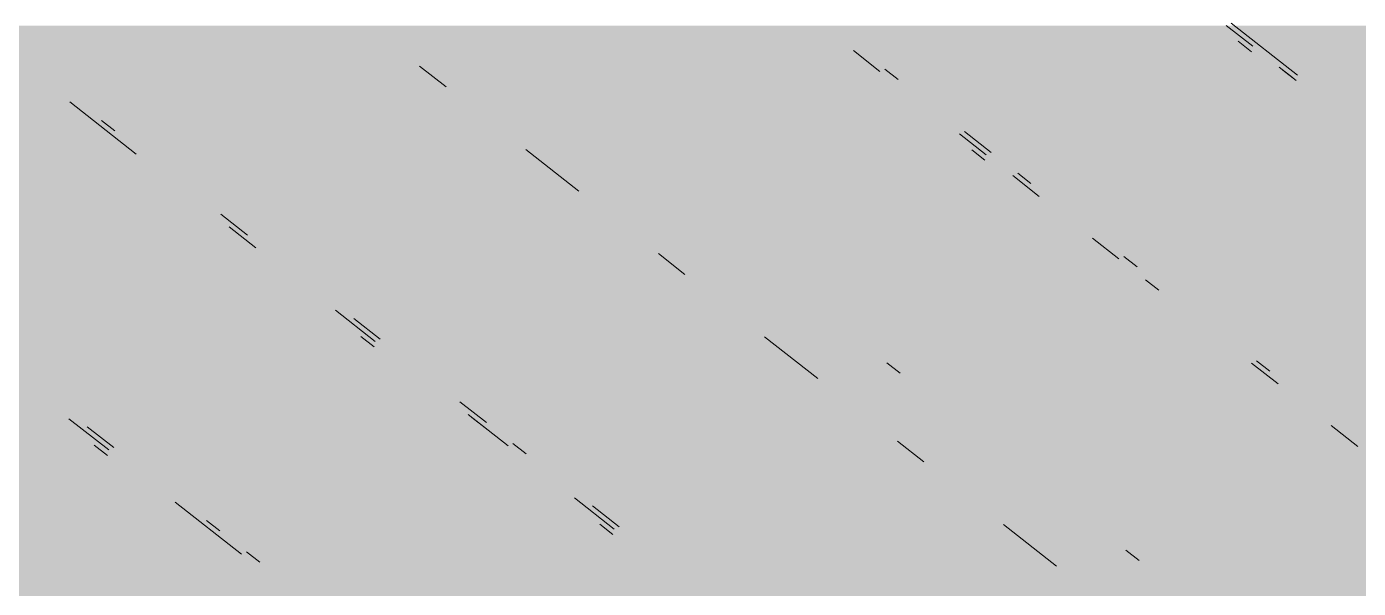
# Paper-space layout '03 3D Building and Roof' of a CAD drawing. Header units: millimetres. Extents: x 5 to 415, y 5 to 292.
# Drawn here: x 285.077 to 288.421, y 75.61 to 77.021 of the extents above; entities that cross this region are included whole.
import ezdxf

# ---------------------------------------------------------------- set-up
doc = ezdxf.new("R2010")
doc.units = ezdxf.units.MM
doc.layers.add('EXISTING', color=7, linetype='Continuous')
doc.layers.add('IMAGES', color=7, linetype='Continuous')

# ---------------------------------------------------------------- blocks, each defined once
blk = doc.blocks.new('SHEET_03')
at = {"layer": 'EXISTING', "color": 250, "lineweight": 9}
for p, q in [((288.0887, 77.0237), (288.1554, 76.9714)), ((288.2678, 76.8988), (288.1012, 77.0296)), ((288.1523, 76.9577), (288.119, 76.9839)), ((287.1531, 76.9607), (287.2197, 76.9084)), ((286.0636, 76.9217), (286.1302, 76.8694)), ((287.2655, 76.8881), (287.2322, 76.9142)), ((288.222, 76.9191), (288.2553, 76.8929)), ((288.2648, 76.8851), (288.2314, 76.9113)), ((285.186, 76.8315), (285.3526, 76.7007)), ((285.2985, 76.7589), (285.2651, 76.785)), ((287.4197, 76.7514), (287.4863, 76.6991)), ((287.4988, 76.705), (287.4322, 76.7573)), ((286.3302, 76.7124), (286.4635, 76.6078)), ((287.4833, 76.6854), (287.4499, 76.7116)), ((287.553, 76.6468), (287.6196, 76.5945)), ((287.5988, 76.6265), (287.5655, 76.6526)), ((285.6317, 76.4973), (285.5651, 76.5496)), ((285.5859, 76.5176), (285.6526, 76.4653)), ((287.7529, 76.4898), (287.8196, 76.4375)), ((286.6634, 76.4509), (286.7301, 76.3985)), ((287.8654, 76.4172), (287.8321, 76.4434)), ((287.8862, 76.3852), (287.9196, 76.359)), ((285.8525, 76.3083), (285.9525, 76.2298)), ((285.965, 76.2357), (285.8983, 76.288)), ((285.9494, 76.2162), (285.9161, 76.2423)), ((286.93, 76.2416), (287.0634, 76.1369)), ((287.2705, 76.1506), (287.2372, 76.1767)), ((288.1528, 76.1759), (288.2195, 76.1236)), ((288.1987, 76.1556), (288.1653, 76.1818)), ((286.2316, 76.0264), (286.1649, 76.0788)), ((285.1835, 76.036), (285.2835, 75.9576)), ((286.1858, 76.0467), (286.2858, 75.9683)), ((286.2285, 76.0128), (286.1952, 76.0389)), ((285.2959, 75.9634), (285.2293, 76.0157)), ((288.3528, 76.019), (288.4195, 75.9667)), ((285.2804, 75.9439), (285.2471, 75.97)), ((286.3316, 75.948), (286.2983, 75.9741)), ((287.2633, 75.98), (287.33, 75.9277)), ((286.4524, 75.8375), (286.5524, 75.759)), ((285.4501, 75.8268), (285.6167, 75.696)), ((286.5649, 75.7648), (286.4982, 75.8172)), ((285.5626, 75.7542), (285.5292, 75.7803)), ((286.5493, 75.7453), (286.516, 75.7715)), ((287.5299, 75.7707), (287.6632, 75.6661)), ((285.6625, 75.6757), (285.6292, 75.7018)), ((287.8704, 75.6797), (287.8371, 75.7059))]:
    blk.add_line(p, q, dxfattribs=at)
at = {"layer": 'IMAGES', "color": 7}
for points in [[(284.9018, 76.9267), (285.0945, 76.9267), (284.9018, 77.0231), (285.0945, 77.0231)], [(285.0945, 76.9267), (285.1909, 76.9267), (285.0945, 77.0231), (285.1909, 77.0231)], [(285.1909, 76.9267), (285.6727, 76.9267), (285.1909, 77.0231), (285.6727, 77.0231)], [(285.6727, 76.9267), (285.7691, 76.9267), (285.6727, 77.0231), (285.7691, 77.0231)], [(285.7691, 76.9267), (285.8655, 76.9267), (285.7691, 77.0231), (285.8655, 77.0231)], [(285.8655, 76.9267), (285.9618, 76.9267), (285.8655, 77.0231), (285.9618, 77.0231)], [(285.9618, 76.9267), (286.0582, 76.9267), (285.9618, 77.0231), (286.0582, 77.0231)], [(286.0582, 76.9267), (286.1545, 76.9267), (286.0582, 77.0231), (286.1545, 77.0231)], [(286.1545, 76.9267), (286.2509, 76.9267), (286.1545, 77.0231), (286.2509, 77.0231)], [(286.2509, 76.9267), (286.3473, 76.9267), (286.2509, 77.0231), (286.3473, 77.0231)], [(286.3473, 76.9267), (286.4436, 76.9267), (286.3473, 77.0231), (286.4436, 77.0231)], [(286.4436, 76.9267), (286.9255, 76.9267), (286.4436, 77.0231), (286.9255, 77.0231)], [(286.9255, 76.9267), (287.0218, 76.9267), (286.9255, 77.0231), (287.0218, 77.0231)], [(287.0218, 76.9267), (287.2145, 76.9267), (287.0218, 77.0231), (287.2145, 77.0231)], [(287.2145, 76.9267), (287.3109, 76.9267), (287.2145, 77.0231), (287.3109, 77.0231)], [(287.3109, 76.9267), (287.4073, 76.9267), (287.3109, 77.0231), (287.4073, 77.0231)], [(287.4073, 76.9267), (287.8891, 76.9267), (287.4073, 77.0231), (287.8891, 77.0231)], [(287.8891, 76.9267), (287.9855, 76.9267), (287.8891, 77.0231), (287.9855, 77.0231)], [(287.9855, 76.9267), (288.0818, 76.9267), (287.9855, 77.0231), (288.0818, 77.0231)], [(288.0818, 76.9267), (288.2745, 76.9267), (288.0818, 77.0231), (288.2745, 77.0231)], [(288.2745, 76.9267), (288.9491, 76.9267), (288.2745, 77.0231), (288.9491, 77.0231)], [(284.9982, 76.8303), (285.0945, 76.8303), (284.9982, 76.9267), (285.0945, 76.9267)], [(285.0945, 76.8303), (285.1909, 76.8303), (285.0945, 76.9267), (285.1909, 76.9267)], [(285.1909, 76.8303), (285.2873, 76.8303), (285.1909, 76.9267), (285.2873, 76.9267)], [(285.2873, 76.8303), (285.3836, 76.8303), (285.2873, 76.9267), (285.3836, 76.9267)], [(285.3836, 76.8303), (285.8655, 76.8303), (285.3836, 76.9267), (285.8655, 76.9267)], [(285.8655, 76.8303), (285.9618, 76.8303), (285.8655, 76.9267), (285.9618, 76.9267)], [(285.9618, 76.8303), (286.0582, 76.8303), (285.9618, 76.9267), (286.0582, 76.9267)], [(286.0582, 76.8303), (286.1545, 76.8303), (286.0582, 76.9267), (286.1545, 76.9267)], [(286.1545, 76.8303), (286.3473, 76.8303), (286.1545, 76.9267), (286.3473, 76.9267)], [(286.3473, 76.8303), (286.4436, 76.8303), (286.3473, 76.9267), (286.4436, 76.9267)], [(286.4436, 76.8303), (286.54, 76.8303), (286.4436, 76.9267), (286.54, 76.9267)], [(286.54, 76.8303), (286.6364, 76.8303), (286.54, 76.9267), (286.6364, 76.9267)], [(286.6364, 76.8303), (287.0218, 76.8303), (286.6364, 76.9267), (287.0218, 76.9267)], [(287.0218, 76.8303), (287.1182, 76.8303), (287.0218, 76.9267), (287.1182, 76.9267)], [(287.1182, 76.8303), (287.2145, 76.8303), (287.1182, 76.9267), (287.2145, 76.9267)], [(287.2145, 76.8303), (287.3109, 76.8303), (287.2145, 76.9267), (287.3109, 76.9267)], [(287.3109, 76.8303), (287.4073, 76.8303), (287.3109, 76.9267), (287.4073, 76.9267)], [(287.4073, 76.8303), (287.5036, 76.8303), (287.4073, 76.9267), (287.5036, 76.9267)], [(287.5036, 76.8303), (287.6, 76.8303), (287.5036, 76.9267), (287.6, 76.9267)], [(287.6, 76.8303), (288.1782, 76.8303), (287.6, 76.9267), (288.1782, 76.9267)], [(288.1782, 76.8303), (288.2745, 76.8303), (288.1782, 76.9267), (288.2745, 76.9267)], [(288.2745, 76.8303), (288.3709, 76.8303), (288.2745, 76.9267), (288.3709, 76.9267)], [(288.3709, 76.8303), (288.4673, 76.8303), (288.3709, 76.9267), (288.4673, 76.9267)], [(284.9982, 76.7339), (285.0945, 76.7339), (284.9982, 76.8303), (285.0945, 76.8303)], [(285.0945, 76.7339), (285.1909, 76.7339), (285.0945, 76.8303), (285.1909, 76.8303)], [(285.1909, 76.7339), (285.3836, 76.7339), (285.1909, 76.8303), (285.3836, 76.8303)], [(285.3836, 76.7339), (285.48, 76.7339), (285.3836, 76.8303), (285.48, 76.8303)], [(285.48, 76.7339), (285.9618, 76.7339), (285.48, 76.8303), (285.9618, 76.8303)], [(285.9618, 76.7339), (286.0582, 76.7339), (285.9618, 76.8303), (286.0582, 76.8303)], [(286.0582, 76.7339), (286.1545, 76.7339), (286.0582, 76.8303), (286.1545, 76.8303)], [(286.1545, 76.7339), (286.2509, 76.7339), (286.1545, 76.8303), (286.2509, 76.8303)], [(286.2509, 76.7339), (286.3473, 76.7339), (286.2509, 76.8303), (286.3473, 76.8303)], [(286.3473, 76.7339), (286.4436, 76.7339), (286.3473, 76.8303), (286.4436, 76.8303)], [(286.4436, 76.7339), (286.54, 76.7339), (286.4436, 76.8303), (286.54, 76.8303)], [(286.54, 76.7339), (286.6364, 76.7339), (286.54, 76.8303), (286.6364, 76.8303)], [(286.6364, 76.7339), (286.7327, 76.7339), (286.6364, 76.8303), (286.7327, 76.8303)], [(286.7327, 76.7339), (287.1182, 76.7339), (286.7327, 76.8303), (287.1182, 76.8303)], [(287.1182, 76.7339), (287.2145, 76.7339), (287.1182, 76.8303), (287.2145, 76.8303)], [(287.2145, 76.7339), (287.3109, 76.7339), (287.2145, 76.8303), (287.3109, 76.8303)], [(287.3109, 76.7339), (287.4073, 76.7339), (287.3109, 76.8303), (287.4073, 76.8303)], [(287.4073, 76.7339), (287.5036, 76.7339), (287.4073, 76.8303), (287.5036, 76.8303)], [(287.5036, 76.7339), (287.6, 76.7339), (287.5036, 76.8303), (287.6, 76.8303)], [(287.6, 76.7339), (287.6964, 76.7339), (287.6, 76.8303), (287.6964, 76.8303)], [(287.6964, 76.7339), (288.1782, 76.7339), (287.6964, 76.8303), (288.1782, 76.8303)], [(288.1782, 76.7339), (288.2745, 76.7339), (288.1782, 76.8303), (288.2745, 76.8303)], [(288.2745, 76.7339), (288.3709, 76.7339), (288.2745, 76.8303), (288.3709, 76.8303)], [(288.3709, 76.7339), (288.4673, 76.7339), (288.3709, 76.8303), (288.4673, 76.8303)], [(284.6127, 76.6375), (285.0945, 76.6375), (284.6127, 76.7339), (285.0945, 76.7339)], [(285.0945, 76.6375), (285.1909, 76.6375), (285.0945, 76.7339), (285.1909, 76.7339)], [(285.1909, 76.6375), (285.2873, 76.6375), (285.1909, 76.7339), (285.2873, 76.7339)], [(285.2873, 76.6375), (285.48, 76.6375), (285.2873, 76.7339), (285.48, 76.7339)], [(285.48, 76.6375), (285.6727, 76.6375), (285.48, 76.7339), (285.6727, 76.7339)], [(285.6727, 76.6375), (286.0582, 76.6375), (285.6727, 76.7339), (286.0582, 76.7339)], [(286.0582, 76.6375), (286.1545, 76.6375), (286.0582, 76.7339), (286.1545, 76.7339)], [(286.1545, 76.6375), (286.2509, 76.6375), (286.1545, 76.7339), (286.2509, 76.7339)], [(286.2509, 76.6375), (286.3473, 76.6375), (286.2509, 76.7339), (286.3473, 76.7339)], [(286.3473, 76.6375), (286.4436, 76.6375), (286.3473, 76.7339), (286.4436, 76.7339)], [(286.4436, 76.6375), (286.6364, 76.6375), (286.4436, 76.7339), (286.6364, 76.7339)], [(286.6364, 76.6375), (286.7327, 76.6375), (286.6364, 76.7339), (286.7327, 76.7339)], [(286.7327, 76.6375), (286.8291, 76.6375), (286.7327, 76.7339), (286.8291, 76.7339)], [(286.8291, 76.6375), (287.3109, 76.6375), (286.8291, 76.7339), (287.3109, 76.7339)], [(287.3109, 76.6375), (287.4073, 76.6375), (287.3109, 76.7339), (287.4073, 76.7339)], [(287.4073, 76.6375), (287.5036, 76.6375), (287.4073, 76.7339), (287.5036, 76.7339)], [(287.5036, 76.6375), (287.6, 76.6375), (287.5036, 76.7339), (287.6, 76.7339)], [(287.6, 76.6375), (287.6964, 76.6375), (287.6, 76.7339), (287.6964, 76.7339)], [(287.6964, 76.6375), (287.7927, 76.6375), (287.6964, 76.7339), (287.7927, 76.7339)], [(287.7927, 76.6375), (288.2745, 76.6375), (287.7927, 76.7339), (288.2745, 76.7339)], [(288.2745, 76.6375), (288.3709, 76.6375), (288.2745, 76.7339), (288.3709, 76.7339)], [(288.3709, 76.6375), (288.4673, 76.6375), (288.3709, 76.7339), (288.4673, 76.7339)], [(284.8055, 76.5411), (285.2873, 76.5411), (284.8055, 76.6375), (285.2873, 76.6375)], [(285.2873, 76.5411), (285.3836, 76.5411), (285.2873, 76.6375), (285.3836, 76.6375)], [(285.3836, 76.5411), (285.48, 76.5411), (285.3836, 76.6375), (285.48, 76.6375)], [(285.48, 76.5411), (285.5764, 76.5411), (285.48, 76.6375), (285.5764, 76.6375)], [(285.5764, 76.5411), (285.6727, 76.5411), (285.5764, 76.6375), (285.6727, 76.6375)], [(285.6727, 76.5411), (285.7691, 76.5411), (285.6727, 76.6375), (285.7691, 76.6375)], [(285.7691, 76.5411), (286.2509, 76.5411), (285.7691, 76.6375), (286.2509, 76.6375)], [(286.2509, 76.5411), (286.3473, 76.5411), (286.2509, 76.6375), (286.3473, 76.6375)], [(286.3473, 76.5411), (286.4436, 76.5411), (286.3473, 76.6375), (286.4436, 76.6375)], [(286.4436, 76.5411), (286.54, 76.5411), (286.4436, 76.6375), (286.54, 76.6375)], [(286.54, 76.5411), (286.6364, 76.5411), (286.54, 76.6375), (286.6364, 76.6375)], [(286.6364, 76.5411), (286.7327, 76.5411), (286.6364, 76.6375), (286.7327, 76.6375)], [(286.7327, 76.5411), (286.8291, 76.5411), (286.7327, 76.6375), (286.8291, 76.6375)], [(286.8291, 76.5411), (286.9255, 76.5411), (286.8291, 76.6375), (286.9255, 76.6375)], [(286.9255, 76.5411), (287.3109, 76.5411), (286.9255, 76.6375), (287.3109, 76.6375)], [(287.3109, 76.5411), (287.4073, 76.5411), (287.3109, 76.6375), (287.4073, 76.6375)], [(287.4073, 76.5411), (287.5036, 76.5411), (287.4073, 76.6375), (287.5036, 76.6375)], [(287.5036, 76.5411), (287.6, 76.5411), (287.5036, 76.6375), (287.6, 76.6375)], [(287.6, 76.4446), (287.7927, 76.4446), (287.6, 76.6375), (287.7927, 76.6375)], [(287.7927, 76.5411), (287.8891, 76.5411), (287.7927, 76.6375), (287.8891, 76.6375)], [(287.8891, 76.5411), (288.3709, 76.5411), (287.8891, 76.6375), (288.3709, 76.6375)], [(288.3709, 76.5411), (288.4673, 76.5411), (288.3709, 76.6375), (288.4673, 76.6375)], [(284.8055, 76.4446), (285.3836, 76.4446), (284.8055, 76.5411), (285.3836, 76.5411)], [(285.3836, 76.4446), (285.48, 76.4446), (285.3836, 76.5411), (285.48, 76.5411)], [(285.48, 76.4446), (285.5764, 76.4446), (285.48, 76.5411), (285.5764, 76.5411)], [(285.5764, 76.4446), (285.6727, 76.4446), (285.5764, 76.5411), (285.6727, 76.5411)], [(285.6727, 76.4446), (285.7691, 76.4446), (285.6727, 76.5411), (285.7691, 76.5411)], [(285.7691, 76.4446), (285.8655, 76.4446), (285.7691, 76.5411), (285.8655, 76.5411)], [(285.8655, 76.4446), (286.3473, 76.4446), (285.8655, 76.5411), (286.3473, 76.5411)], [(286.3473, 76.4446), (286.4436, 76.4446), (286.3473, 76.5411), (286.4436, 76.5411)], [(286.4436, 76.4446), (286.54, 76.4446), (286.4436, 76.5411), (286.54, 76.5411)], [(286.54, 76.4446), (286.6364, 76.4446), (286.54, 76.5411), (286.6364, 76.5411)], [(286.6364, 76.4446), (286.7327, 76.4446), (286.6364, 76.5411), (286.7327, 76.5411)], [(286.7327, 76.4446), (286.8291, 76.4446), (286.7327, 76.5411), (286.8291, 76.5411)], [(286.8291, 76.4446), (286.9255, 76.4446), (286.8291, 76.5411), (286.9255, 76.5411)], [(286.9255, 76.4446), (287.1182, 76.4446), (286.9255, 76.5411), (287.1182, 76.5411)], [(287.1182, 76.4446), (287.5036, 76.4446), (287.1182, 76.5411), (287.5036, 76.5411)], [(287.5036, 76.4446), (287.6, 76.4446), (287.5036, 76.5411), (287.6, 76.5411)], [(287.7927, 76.4446), (287.8891, 76.4446), (287.7927, 76.5411), (287.8891, 76.5411)], [(287.8891, 76.4446), (287.9855, 76.4446), (287.8891, 76.5411), (287.9855, 76.5411)], [(287.9855, 76.4446), (288.4673, 76.4446), (287.9855, 76.5411), (288.4673, 76.5411)], [(284.9982, 76.3482), (285.48, 76.3482), (284.9982, 76.4446), (285.48, 76.4446)], [(285.48, 76.3482), (285.5764, 76.3482), (285.48, 76.4446), (285.5764, 76.4446)], [(285.5764, 76.3482), (285.6727, 76.3482), (285.5764, 76.4446), (285.6727, 76.4446)], [(285.6727, 76.3482), (285.7691, 76.3482), (285.6727, 76.4446), (285.7691, 76.4446)], [(285.7691, 76.2518), (285.8655, 76.2518), (285.7691, 76.4446), (285.8655, 76.4446)], [(285.8655, 76.3482), (285.9618, 76.3482), (285.8655, 76.4446), (285.9618, 76.4446)], [(285.9618, 76.3482), (286.4436, 76.3482), (285.9618, 76.4446), (286.4436, 76.4446)], [(286.4436, 76.3482), (286.54, 76.3482), (286.4436, 76.4446), (286.54, 76.4446)], [(286.54, 76.3482), (286.6364, 76.3482), (286.54, 76.4446), (286.6364, 76.4446)], [(286.6364, 76.3482), (286.7327, 76.3482), (286.6364, 76.4446), (286.7327, 76.4446)], [(286.7327, 76.3482), (286.8291, 76.3482), (286.7327, 76.4446), (286.8291, 76.4446)], [(286.8291, 76.3482), (286.9255, 76.3482), (286.8291, 76.4446), (286.9255, 76.4446)], [(286.9255, 76.3482), (287.1182, 76.3482), (286.9255, 76.4446), (287.1182, 76.4446)], [(287.1182, 76.3482), (287.2145, 76.3482), (287.1182, 76.4446), (287.2145, 76.4446)], [(287.2145, 76.3482), (287.6, 76.3482), (287.2145, 76.4446), (287.6, 76.4446)], [(287.6, 76.3482), (287.7927, 76.3482), (287.6, 76.4446), (287.7927, 76.4446)], [(287.7927, 76.3482), (287.9855, 76.3482), (287.7927, 76.4446), (287.9855, 76.4446)], [(287.9855, 76.3482), (288.0818, 76.3482), (287.9855, 76.4446), (288.0818, 76.4446)], [(288.0818, 76.3482), (288.1782, 76.3482), (288.0818, 76.4446), (288.1782, 76.4446)], [(288.1782, 76.3482), (288.66, 76.3482), (288.1782, 76.4446), (288.66, 76.4446)], [(284.9982, 76.2518), (285.0945, 76.2518), (284.9982, 76.3482), (285.0945, 76.3482)], [(285.0945, 76.2518), (285.5764, 76.2518), (285.0945, 76.3482), (285.5764, 76.3482)], [(285.5764, 76.2518), (285.7691, 76.2518), (285.5764, 76.3482), (285.7691, 76.3482)], [(285.8655, 76.2518), (285.9618, 76.2518), (285.8655, 76.3482), (285.9618, 76.3482)], [(285.9618, 76.2518), (286.0582, 76.2518), (285.9618, 76.3482), (286.0582, 76.3482)], [(286.0582, 76.2518), (286.1545, 76.2518), (286.0582, 76.3482), (286.1545, 76.3482)], [(286.1545, 76.2518), (286.6364, 76.2518), (286.1545, 76.3482), (286.6364, 76.3482)], [(286.6364, 76.2518), (286.7327, 76.2518), (286.6364, 76.3482), (286.7327, 76.3482)], [(286.7327, 76.2518), (286.8291, 76.2518), (286.7327, 76.3482), (286.8291, 76.3482)], [(286.8291, 76.2518), (286.9255, 76.2518), (286.8291, 76.3482), (286.9255, 76.3482)], [(286.9255, 76.2518), (287.0218, 76.2518), (286.9255, 76.3482), (287.0218, 76.3482)], [(287.0218, 76.2518), (287.1182, 76.2518), (287.0218, 76.3482), (287.1182, 76.3482)], [(287.1182, 76.2518), (287.2145, 76.2518), (287.1182, 76.3482), (287.2145, 76.3482)], [(287.2145, 76.2518), (287.3109, 76.2518), (287.2145, 76.3482), (287.3109, 76.3482)], [(287.3109, 76.2518), (287.6964, 76.2518), (287.3109, 76.3482), (287.6964, 76.3482)], [(287.6964, 76.2518), (287.7927, 76.2518), (287.6964, 76.3482), (287.7927, 76.3482)], [(287.7927, 76.2518), (287.8891, 76.2518), (287.7927, 76.3482), (287.8891, 76.3482)], [(287.8891, 76.2518), (288.0818, 76.2518), (287.8891, 76.3482), (288.0818, 76.3482)], [(288.0818, 76.2518), (288.1782, 76.2518), (288.0818, 76.3482), (288.1782, 76.3482)], [(288.1782, 76.2518), (288.2745, 76.2518), (288.1782, 76.3482), (288.2745, 76.3482)], [(288.2745, 76.2518), (288.8527, 76.2518), (288.2745, 76.3482), (288.8527, 76.3482)], [(284.9018, 76.1554), (285.0945, 76.1554), (284.9018, 76.2518), (285.0945, 76.2518)], [(285.0945, 76.1554), (285.1909, 76.1554), (285.0945, 76.2518), (285.1909, 76.2518)], [(285.1909, 76.1554), (285.7691, 76.1554), (285.1909, 76.2518), (285.7691, 76.2518)], [(285.7691, 76.1554), (285.8655, 76.1554), (285.7691, 76.2518), (285.8655, 76.2518)], [(285.8655, 76.1554), (286.0582, 76.1554), (285.8655, 76.2518), (286.0582, 76.2518)], [(286.0582, 76.1554), (286.1545, 76.1554), (286.0582, 76.2518), (286.1545, 76.2518)], [(286.1545, 76.1554), (286.2509, 76.1554), (286.1545, 76.2518), (286.2509, 76.2518)], [(286.2509, 76.1554), (286.7327, 76.1554), (286.2509, 76.2518), (286.7327, 76.2518)], [(286.7327, 76.1554), (286.8291, 76.1554), (286.7327, 76.2518), (286.8291, 76.2518)], [(286.8291, 76.1554), (286.9255, 76.1554), (286.8291, 76.2518), (286.9255, 76.2518)], [(286.9255, 76.1554), (287.0218, 76.1554), (286.9255, 76.2518), (287.0218, 76.2518)], [(287.0218, 76.1554), (287.1182, 76.1554), (287.0218, 76.2518), (287.1182, 76.2518)], [(287.1182, 76.1554), (287.2145, 76.1554), (287.1182, 76.2518), (287.2145, 76.2518)], [(287.2145, 76.1554), (287.3109, 76.1554), (287.2145, 76.2518), (287.3109, 76.2518)], [(287.3109, 76.1554), (287.4073, 76.1554), (287.3109, 76.2518), (287.4073, 76.2518)], [(287.4073, 76.1554), (287.8891, 76.1554), (287.4073, 76.2518), (287.8891, 76.2518)], [(287.8891, 76.1554), (287.9855, 76.1554), (287.8891, 76.2518), (287.9855, 76.2518)], [(287.9855, 76.1554), (288.0818, 76.1554), (287.9855, 76.2518), (288.0818, 76.2518)], [(288.0818, 76.1554), (288.1782, 76.1554), (288.0818, 76.2518), (288.1782, 76.2518)], [(288.1782, 76.1554), (288.2745, 76.1554), (288.1782, 76.2518), (288.2745, 76.2518)], [(288.2745, 76.1554), (288.3709, 76.1554), (288.2745, 76.2518), (288.3709, 76.2518)], [(288.3709, 76.1554), (288.4673, 76.1554), (288.3709, 76.2518), (288.4673, 76.2518)], [(284.9982, 76.059), (285.1909, 76.059), (284.9982, 76.1554), (285.1909, 76.1554)], [(285.1909, 76.059), (285.2873, 76.059), (285.1909, 76.1554), (285.2873, 76.1554)], [(285.2873, 76.059), (285.3836, 76.059), (285.2873, 76.1554), (285.3836, 76.1554)], [(285.3836, 76.059), (285.8655, 76.059), (285.3836, 76.1554), (285.8655, 76.1554)], [(285.8655, 76.059), (285.9618, 76.059), (285.8655, 76.1554), (285.9618, 76.1554)], [(285.9618, 75.9626), (286.0582, 75.9626), (285.9618, 76.1554), (286.0582, 76.1554)], [(286.0582, 76.059), (286.1545, 76.059), (286.0582, 76.1554), (286.1545, 76.1554)], [(286.1545, 76.059), (286.2509, 76.059), (286.1545, 76.1554), (286.2509, 76.1554)], [(286.2509, 76.059), (286.3473, 76.059), (286.2509, 76.1554), (286.3473, 76.1554)], [(286.3473, 76.059), (286.8291, 76.059), (286.3473, 76.1554), (286.8291, 76.1554)], [(286.8291, 76.059), (286.9255, 76.059), (286.8291, 76.1554), (286.9255, 76.1554)], [(286.9255, 76.059), (287.0218, 76.059), (286.9255, 76.1554), (287.0218, 76.1554)], [(287.0218, 76.059), (287.1182, 76.059), (287.0218, 76.1554), (287.1182, 76.1554)], [(287.1182, 76.059), (287.2145, 76.059), (287.1182, 76.1554), (287.2145, 76.1554)], [(287.2145, 76.059), (287.3109, 76.059), (287.2145, 76.1554), (287.3109, 76.1554)], [(287.3109, 76.059), (287.4073, 76.059), (287.3109, 76.1554), (287.4073, 76.1554)], [(287.4073, 76.059), (287.5036, 76.059), (287.4073, 76.1554), (287.5036, 76.1554)], [(287.5036, 76.059), (287.9855, 76.059), (287.5036, 76.1554), (287.9855, 76.1554)], [(287.9855, 76.059), (288.0818, 76.059), (287.9855, 76.1554), (288.0818, 76.1554)], [(288.0818, 76.059), (288.1782, 76.059), (288.0818, 76.1554), (288.1782, 76.1554)], [(288.1782, 76.059), (288.2745, 76.059), (288.1782, 76.1554), (288.2745, 76.1554)], [(288.2745, 76.059), (288.3709, 76.059), (288.2745, 76.1554), (288.3709, 76.1554)], [(288.3709, 76.059), (288.4673, 76.059), (288.3709, 76.1554), (288.4673, 76.1554)], [(284.9982, 75.9626), (285.0945, 75.9626), (284.9982, 76.059), (285.0945, 76.059)], [(285.0945, 75.9626), (285.1909, 75.9626), (285.0945, 76.059), (285.1909, 76.059)], [(285.1909, 75.9626), (285.2873, 75.9626), (285.1909, 76.059), (285.2873, 76.059)], [(285.2873, 75.9626), (285.3836, 75.9626), (285.2873, 76.059), (285.3836, 76.059)], [(285.3836, 75.9626), (285.48, 75.9626), (285.3836, 76.059), (285.48, 76.059)], [(285.48, 75.9626), (285.9618, 75.9626), (285.48, 76.059), (285.9618, 76.059)], [(286.0582, 75.9626), (286.1545, 75.9626), (286.0582, 76.059), (286.1545, 76.059)], [(286.1545, 75.9626), (286.3473, 75.9626), (286.1545, 76.059), (286.3473, 76.059)], [(286.3473, 75.9626), (286.9255, 75.9626), (286.3473, 76.059), (286.9255, 76.059)], [(286.9255, 75.9626), (287.0218, 75.9626), (286.9255, 76.059), (287.0218, 76.059)], [(287.0218, 75.9626), (287.1182, 75.9626), (287.0218, 76.059), (287.1182, 76.059)], [(287.1182, 75.9626), (287.2145, 75.9626), (287.1182, 76.059), (287.2145, 76.059)], [(287.2145, 75.9626), (287.5036, 75.9626), (287.2145, 76.059), (287.5036, 76.059)], [(287.5036, 75.9626), (287.6, 75.9626), (287.5036, 76.059), (287.6, 76.059)], [(287.6, 75.9626), (287.6964, 75.9626), (287.6, 76.059), (287.6964, 76.059)], [(287.6964, 75.9626), (288.0818, 75.9626), (287.6964, 76.059), (288.0818, 76.059)], [(288.0818, 75.9626), (288.1782, 75.9626), (288.0818, 76.059), (288.1782, 76.059)], [(288.1782, 75.9626), (288.2745, 75.9626), (288.1782, 76.059), (288.2745, 76.059)], [(288.2745, 75.9626), (288.3709, 75.9626), (288.2745, 76.059), (288.3709, 76.059)], [(288.3709, 75.9626), (288.4673, 75.9626), (288.3709, 76.059), (288.4673, 76.059)], [(284.42, 75.8662), (285.0945, 75.8662), (284.42, 75.9626), (285.0945, 75.9626)], [(285.0945, 75.8662), (285.1909, 75.8662), (285.0945, 75.9626), (285.1909, 75.9626)], [(285.1909, 75.8662), (285.2873, 75.8662), (285.1909, 75.9626), (285.2873, 75.9626)], [(285.2873, 75.8662), (285.3836, 75.8662), (285.2873, 75.9626), (285.3836, 75.9626)], [(285.3836, 75.8662), (285.48, 75.8662), (285.3836, 75.9626), (285.48, 75.9626)], [(285.48, 75.8662), (285.5764, 75.8662), (285.48, 75.9626), (285.5764, 75.9626)], [(285.5764, 75.8662), (286.0582, 75.8662), (285.5764, 75.9626), (286.0582, 75.9626)], [(286.0582, 75.8662), (286.2509, 75.8662), (286.0582, 75.9626), (286.2509, 75.9626)], [(286.2509, 75.8662), (286.4436, 75.8662), (286.2509, 75.9626), (286.4436, 75.9626)], [(286.4436, 75.8662), (286.54, 75.8662), (286.4436, 75.9626), (286.54, 75.9626)], [(286.54, 75.8662), (286.6364, 75.8662), (286.54, 75.9626), (286.6364, 75.9626)], [(286.6364, 75.8662), (287.0218, 75.8662), (286.6364, 75.9626), (287.0218, 75.9626)], [(287.0218, 75.8662), (287.1182, 75.8662), (287.0218, 75.9626), (287.1182, 75.9626)], [(287.1182, 75.8662), (287.2145, 75.8662), (287.1182, 75.9626), (287.2145, 75.9626)], [(287.2145, 75.8662), (287.3109, 75.8662), (287.2145, 75.9626), (287.3109, 75.9626)], [(287.3109, 75.8662), (287.4073, 75.8662), (287.3109, 75.9626), (287.4073, 75.9626)], [(287.4073, 75.8662), (287.5036, 75.8662), (287.4073, 75.9626), (287.5036, 75.9626)], [(287.5036, 75.8662), (287.6, 75.8662), (287.5036, 75.9626), (287.6, 75.9626)], [(287.6, 75.8662), (287.6964, 75.8662), (287.6, 75.9626), (287.6964, 75.9626)], [(287.6964, 75.8662), (287.7927, 75.8662), (287.6964, 75.9626), (287.7927, 75.9626)], [(287.7927, 75.8662), (288.1782, 75.8662), (287.7927, 75.9626), (288.1782, 75.9626)], [(288.1782, 75.8662), (288.3709, 75.8662), (288.1782, 75.9626), (288.3709, 75.9626)], [(288.3709, 75.8662), (288.5636, 75.8662), (288.3709, 75.9626), (288.5636, 75.9626)], [(284.7091, 75.7698), (285.1909, 75.7698), (284.7091, 75.8662), (285.1909, 75.8662)], [(285.1909, 75.7698), (285.2873, 75.7698), (285.1909, 75.8662), (285.2873, 75.8662)], [(285.2873, 75.7698), (285.3836, 75.7698), (285.2873, 75.8662), (285.3836, 75.8662)], [(285.3836, 75.7698), (285.48, 75.7698), (285.3836, 75.8662), (285.48, 75.8662)], [(285.48, 75.7698), (285.5764, 75.7698), (285.48, 75.8662), (285.5764, 75.8662)], [(285.5764, 75.7698), (285.6727, 75.7698), (285.5764, 75.8662), (285.6727, 75.8662)], [(285.6727, 75.7698), (285.7691, 75.7698), (285.6727, 75.8662), (285.7691, 75.8662)], [(285.7691, 75.7698), (286.2509, 75.7698), (285.7691, 75.8662), (286.2509, 75.8662)], [(286.2509, 75.7698), (286.3473, 75.7698), (286.2509, 75.8662), (286.3473, 75.8662)], [(286.3473, 75.7698), (286.4436, 75.7698), (286.3473, 75.8662), (286.4436, 75.8662)], [(286.4436, 75.7698), (286.6364, 75.7698), (286.4436, 75.8662), (286.6364, 75.8662)], [(286.6364, 75.7698), (286.7327, 75.7698), (286.6364, 75.8662), (286.7327, 75.8662)], [(286.7327, 75.7698), (287.2145, 75.7698), (286.7327, 75.8662), (287.2145, 75.8662)], [(287.2145, 75.7698), (287.3109, 75.7698), (287.2145, 75.8662), (287.3109, 75.8662)], [(287.3109, 75.7698), (287.4073, 75.7698), (287.3109, 75.8662), (287.4073, 75.8662)], [(287.4073, 75.7698), (287.5036, 75.7698), (287.4073, 75.8662), (287.5036, 75.8662)], [(287.5036, 75.7698), (287.6, 75.7698), (287.5036, 75.8662), (287.6, 75.8662)], [(287.6, 75.7698), (287.7927, 75.7698), (287.6, 75.8662), (287.7927, 75.8662)], [(287.7927, 75.7698), (287.8891, 75.7698), (287.7927, 75.8662), (287.8891, 75.8662)], [(287.8891, 75.7698), (287.9855, 75.7698), (287.8891, 75.8662), (287.9855, 75.8662)], [(287.9855, 75.6734), (288.4673, 75.6734), (287.9855, 75.8662), (288.4673, 75.8662)], [(284.8055, 75.6734), (285.3836, 75.6734), (284.8055, 75.7698), (285.3836, 75.7698)], [(285.3836, 75.6734), (285.48, 75.6734), (285.3836, 75.7698), (285.48, 75.7698)], [(285.48, 75.6734), (285.6727, 75.6734), (285.48, 75.7698), (285.6727, 75.7698)], [(285.6727, 75.6734), (285.7691, 75.6734), (285.6727, 75.7698), (285.7691, 75.7698)], [(285.7691, 75.6734), (285.8655, 75.6734), (285.7691, 75.7698), (285.8655, 75.7698)], [(285.8655, 75.6734), (286.3473, 75.6734), (285.8655, 75.7698), (286.3473, 75.7698)], [(286.3473, 75.6734), (286.4436, 75.6734), (286.3473, 75.7698), (286.4436, 75.7698)], [(286.4436, 75.6734), (286.54, 75.6734), (286.4436, 75.7698), (286.54, 75.7698)], [(286.54, 75.6734), (286.6364, 75.6734), (286.54, 75.7698), (286.6364, 75.7698)], [(286.6364, 75.6734), (286.7327, 75.6734), (286.6364, 75.7698), (286.7327, 75.7698)], [(286.7327, 75.6734), (286.8291, 75.6734), (286.7327, 75.7698), (286.8291, 75.7698)], [(286.8291, 75.6734), (286.9255, 75.6734), (286.8291, 75.7698), (286.9255, 75.7698)], [(286.9255, 75.6734), (287.3109, 75.6734), (286.9255, 75.7698), (287.3109, 75.7698)], [(287.3109, 75.6734), (287.4073, 75.6734), (287.3109, 75.7698), (287.4073, 75.7698)], [(287.4073, 75.6734), (287.5036, 75.6734), (287.4073, 75.7698), (287.5036, 75.7698)], [(287.5036, 75.6734), (287.6, 75.6734), (287.5036, 75.7698), (287.6, 75.7698)], [(287.6, 75.6734), (287.6964, 75.6734), (287.6, 75.7698), (287.6964, 75.7698)], [(287.6964, 75.6734), (287.7927, 75.6734), (287.6964, 75.7698), (287.7927, 75.7698)], [(287.7927, 75.6734), (287.8891, 75.6734), (287.7927, 75.7698), (287.8891, 75.7698)], [(287.8891, 75.6734), (287.9855, 75.6734), (287.8891, 75.7698), (287.9855, 75.7698)], [(284.9982, 75.577), (285.5764, 75.577), (284.9982, 75.6734), (285.5764, 75.6734)], [(285.5764, 75.577), (285.6727, 75.577), (285.5764, 75.6734), (285.6727, 75.6734)], [(285.6727, 75.577), (285.7691, 75.577), (285.6727, 75.6734), (285.7691, 75.6734)], [(285.7691, 75.577), (285.8655, 75.577), (285.7691, 75.6734), (285.8655, 75.6734)], [(285.8655, 75.577), (286.54, 75.577), (285.8655, 75.6734), (286.54, 75.6734)], [(286.54, 75.577), (286.6364, 75.577), (286.54, 75.6734), (286.6364, 75.6734)], [(286.6364, 75.577), (286.7327, 75.577), (286.6364, 75.6734), (286.7327, 75.6734)], [(286.7327, 75.577), (286.8291, 75.577), (286.7327, 75.6734), (286.8291, 75.6734)], [(286.8291, 75.577), (286.9255, 75.577), (286.8291, 75.6734), (286.9255, 75.6734)], [(286.9255, 75.577), (287.0218, 75.577), (286.9255, 75.6734), (287.0218, 75.6734)], [(287.0218, 75.577), (287.6, 75.577), (287.0218, 75.6734), (287.6, 75.6734)], [(287.6, 75.577), (287.6964, 75.577), (287.6, 75.6734), (287.6964, 75.6734)], [(287.6964, 75.577), (287.7927, 75.577), (287.6964, 75.6734), (287.7927, 75.6734)], [(287.7927, 75.577), (287.9855, 75.577), (287.7927, 75.6734), (287.9855, 75.6734)], [(287.9855, 75.577), (288.0818, 75.577), (287.9855, 75.6734), (288.0818, 75.6734)], [(288.0818, 75.577), (288.1782, 75.577), (288.0818, 75.6734), (288.1782, 75.6734)], [(288.1782, 75.577), (288.5636, 75.577), (288.1782, 75.6734), (288.5636, 75.6734)]]:
    blk.add_solid(points, dxfattribs=at)

psp = doc.layouts.new('03 3D Building and Roof')

# ---------------------------------------------------------------- block references
psp.add_blockref('SHEET_03', (0, 0))

doc.saveas('drawing.dxf')
